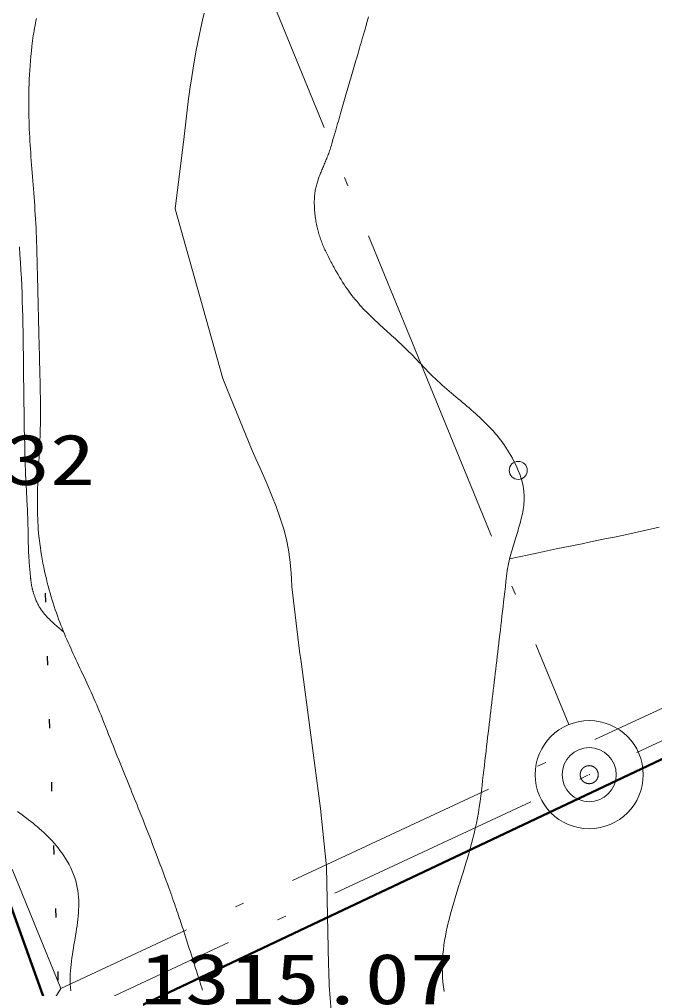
# Model space of a CAD drawing. Units: millimetres at full size, sheet at 1:500; details may follow other scales. Extents: x -209175 to 420500, y 0 to 351151.
# Drawn here: x 103540 to 112356, y 57113 to 70556 of the extents above; entities that cross this region are included whole.
import ezdxf
from ezdxf.enums import TextEntityAlignment as Align

# ---------------------------------------------------------------- set-up
doc = ezdxf.new("R2010")
doc.units = ezdxf.units.MM
doc.header["$LTSCALE"] = 500
doc.header["$PDMODE"] = 32
doc.header["$PDSIZE"] = 250
for name, pattern in [('USER1', [9.25, 6, -1.5, 0.25, -1.5]), ('USER2', [1.75, 0.25, -1.5]), ('USER3', [7.5, 6, -1.5])]:
    doc.linetypes.add(name, pattern=pattern)
for name, color, linetype, lineweight in [('D-BGD', 7, 'Continuous', 13), ('D-BGD-HICN', 7, 'Continuous', 13), ('D-BGD-LWCN', 8, 'Continuous', 13), ('D-BGD-TXT', 7, 'Continuous', 13), ('D-BMK', 2, 'USER1', 13), ('D-BYP-STR1', 7, 'Continuous', 25), ('D-BYP-STR2', 4, 'Continuous', 13), ('D-BYP-STR8', 5, 'Continuous', 50), ('D-STR', 1, 'Continuous', 13)]:
    doc.layers.add(name, color=color, linetype=linetype, lineweight=lineweight)
doc.styles.add('ＭＳ ゴシック', font='')
doc.styles.get('ＭＳ ゴシック').set_extended_font_data('MS Gothic')

msp = doc.modelspace()

# ---------------------------------------------------------------- linework, layer by layer
at = {"layer": 'D-BGD'}
msp.add_circle((110463.8, 64301), 125, dxfattribs=at)
at = {"layer": 'D-BGD-HICN'}
msp.add_lwpolyline([(104252, 57081.9), (104248, 57128.4), (104245.5, 57174.7), (104244.5, 57220.8), (104244.8, 57266.7), (104246.3, 57312.5), (104249, 57358), (104252.6, 57403.5), (104257.2, 57448.8), (104262.5, 57493.9), (104268.5, 57538.9), (104275.1, 57583.8), (104282.1, 57628.6), (104289.4, 57673.4), (104297, 57718), (104304.6, 57762.5), (104312.3, 57807), (104319.8, 57851.4), (104327.2, 57895.8), (104334.1, 57940.1), (104340.7, 57984.4), (104346.7, 58028.6), (104352, 58072.9), (104356.5, 58117.2), (104360.1, 58161.4), (104362.7, 58205.7), (104364.2, 58250), (104364.5, 58294.3), (104363.4, 58338.7), (104360.9, 58383.2), (104356.8, 58427.7), (104351, 58472.2), (104343.4, 58516.9), (104334, 58561.7), (104322.5, 58606.5), (104308.9, 58651.5), (104293, 58696.6), (104274.8, 58741.8), (104254.2, 58787.1), (104231, 58832.6), (104205, 58878.3), (104180.5, 58918.2), (104155.3, 58956.8), (104129.7, 58993.9), (104103.5, 59029.8), (104076.8, 59064.4), (104049.7, 59097.8), (104022.1, 59130.1), (103994.1, 59161.4), (103965.8, 59191.6), (103937.1, 59221), (103908.2, 59249.5), (103878.9, 59277.2), (103849.4, 59304.2), (103819.6, 59330.5), (103789.6, 59356.2), (103759.5, 59381.4), (103729.2, 59406.1), (103698.8, 59430.4), (103668.3, 59454.3), (103637.7, 59478), (103607.2, 59501.5), (103576.6, 59524.8), (103546, 59548), (103515.5, 59571.2)], dxfattribs=at)
at = {"layer": 'D-BGD-LWCN'}
for points in [[(103539.8, 67399.2), (103547.9, 67290.8), (103555.2, 67182.9), (103561.6, 67075.6), (103567.3, 66968.7), (103572.4, 66862.1), (103576.8, 66755.7), (103580.6, 66649.5), (103583.9, 66543.3), (103586.8, 66437), (103589.2, 66330.5), (103591.3, 66223.8), (103593.1, 66116.8), (103594.6, 66009.3), (103596, 65901.2), (103597.2, 65792.6), (103598.4, 65683.1), (103599.5, 65572.9), (103600.6, 65461.7), (103601.9, 65349.5), (103603.3, 65236.2), (103604.8, 65121.6), (103606.7, 65005.8), (103608.8, 64888.5), (103611.3, 64769.8), (103614.2, 64649.4), (103617.6, 64527.4), (103621.5, 64403.5), (103626, 64277.8), (103631.1, 64150.1), (103636.9, 64020.3), (103643.5, 63888.4), (103650.8, 63754.1), (103651.9, 63734.8), (103652.9, 63715.8), (103653.8, 63697.1), (103654.7, 63678.7), (103655.5, 63660.6), (103656.2, 63642.8), (103656.8, 63625.3), (103657.4, 63608), (103657.9, 63590.9), (103658.4, 63574.1), (103658.9, 63557.5), (103659.3, 63541.1), (103659.7, 63524.8), (103660, 63508.7), (103660.3, 63492.8), (103660.6, 63477), (103660.8, 63461.3), (103661.1, 63445.7), (103661.3, 63430.2), (103661.6, 63414.8), (103661.8, 63399.4), (103662, 63384.1), (103662.3, 63368.8), (103662.5, 63353.5), (103662.8, 63338.3), (103663.1, 63323), (103663.4, 63307.7), (103663.7, 63292.3), (103664.1, 63276.9), (103664.5, 63261.4), (103664.9, 63245.9), (103665.4, 63230.2), (103666, 63214.4), (103666.6, 63198.5), (103667.2, 63182.4), (103667.9, 63166.2), (103668.7, 63149.8), (103669.5, 63133.2), (103670.5, 63116.4), (103671.4, 63099.4), (103672.5, 63082.1), (103673.7, 63064.6), (103675, 63046.9), (103676.3, 63028.8), (103677.8, 63010.5), (103679.3, 62991.9), (103681, 62972.9), (103682.8, 62953.6), (103683.7, 62943.7), (103684.6, 62933.9), (103685.4, 62924.3), (103686.3, 62914.8), (103687.1, 62905.5), (103687.9, 62896.3), (103688.6, 62887.2), (103689.4, 62878.3), (103690.1, 62869.5), (103690.9, 62860.8), (103691.6, 62852.2), (103692.4, 62843.7), (103693.1, 62835.3), (103693.9, 62827), (103694.7, 62818.7), (103695.5, 62810.5), (103696.3, 62802.4), (103697.1, 62794.4), (103698, 62786.4), (103698.9, 62778.4), (103699.9, 62770.5), (103700.8, 62762.7), (103701.9, 62754.8), (103702.9, 62747), (103704.1, 62739.1), (103705.3, 62731.3), (103706.5, 62723.5), (103707.8, 62715.7), (103709.2, 62707.8), (103710.6, 62699.9), (103712.2, 62692.1), (103713.8, 62684.1), (103715.4, 62676.1), (103717.2, 62668.1), (103719.1, 62660.1), (103721, 62651.9), (103723.1, 62643.7), (103725.2, 62635.4), (103727.5, 62627.1), (103729.9, 62618.6), (103732.3, 62610.1), (103734.9, 62601.4), (103737.7, 62592.7), (103740.5, 62583.8), (103743.5, 62574.8), (103746.6, 62565.7), (103749.8, 62556.5), (103753.2, 62547.1), (103758.5, 62532.9), (103763.9, 62519), (103769.3, 62505.5), (103774.9, 62492.4), (103780.6, 62479.6), (103786.3, 62467.2), (103792.2, 62455), (103798.1, 62443.2), (103804.2, 62431.6), (103810.4, 62420.3), (103816.6, 62409.3), (103823, 62398.5), (103829.5, 62387.9), (103836.2, 62377.6), (103842.9, 62367.5), (103849.8, 62357.5), (103856.8, 62347.8), (103863.9, 62338.2), (103871.2, 62328.7), (103878.6, 62319.4), (103886.1, 62310.3), (103893.8, 62301.2), (103901.6, 62292.2), (103909.6, 62283.4), (103917.7, 62274.5), (103926, 62265.8), (103934.4, 62257.1), (103943, 62248.4), (103951.7, 62239.7), (103960.6, 62231.1), (103969.7, 62222.4), (103978.9, 62213.7), (103988.3, 62205), (103997.9, 62196.2), (104007.7, 62187.4), (104017.6, 62178.5), (104027.7, 62169.5), (104038, 62160.4), (104048.5, 62151.2), (104059.1, 62141.8), (104070, 62132.3), (104081.1, 62122.7), (104092.3, 62112.9), (104103.8, 62102.9), (104115.4, 62092.7), (104127.3, 62082.2), (104139.4, 62071.6), (104151.6, 62060.7)], [(110342.7, 63072.7), (110477.5, 63102.2), (110609.5, 63130.7), (110738.9, 63158.2), (110865.6, 63184.8), (110989.9, 63210.7), (111111.7, 63235.8), (111231.2, 63260.3), (111348.5, 63284.3), (111463.6, 63307.8), (111576.6, 63331), (111687.6, 63353.9), (111796.8, 63376.6), (111904.1, 63399.3), (112009.7, 63421.9), (112113.7, 63444.7), (112216.1, 63467.6), (112317.1, 63490.8), (112416.7, 63514.4)]]:
    msp.add_lwpolyline(points, dxfattribs=at)
at = {"layer": 'D-BMK'}
for p, q in [((101367.6, 84671.1), (108953.4, 66165.6)), ((108953.4, 66165.6), (111163.4, 60774.2))]:
    msp.add_line(p, q, dxfattribs=at)
at = {"layer": 'D-BMK', "linetype": 'Continuous'}
for radius in [750, 375]:
    msp.add_circle((111447.8, 60080.3), radius, dxfattribs=at)
at = {"layer": 'D-BMK'}
msp.add_point((111447.8, 60080.3), dxfattribs=at)
at = {"layer": 'D-BYP-STR1', "linetype": 'USER2'}
msp.add_line((104109.8, 56351.3), (103890.8, 62899.5), dxfattribs=at)
at = {"layer": 'D-BYP-STR2'}
for points in [[(107867.3, 56805.9), (107840.8, 57157.8), (107834.4, 57346.6), (107832.2, 57446), (107804, 58804.2), (107718.4, 59611.9), (107448.4, 61647.3), (107427.4, 61793.4), (107321.6, 62685.4), (107314.9, 62807.6), (107307, 62932.8), (107294.9, 63062.8), (107276.7, 63198.5), (107248.4, 63340), (107209.1, 63486.7), (107159.3, 63638.1), (107102.2, 63798.6), (107045.1, 63948), (106988.1, 64087.2), (106932.2, 64218.1), (106877.3, 64342.4), (106823.6, 64461.4), (106771, 64577.1), (106420.4, 65435.1), (106362.7, 65575.3), (105703.6, 67929.4), (105824.7, 68934), (105861.7, 69255.3), (105882.6, 69419.3), (105906, 69587.2), (105932.2, 69760.6), (105961.8, 69940.9), (105995.4, 70129.5), (106033.4, 70327.9), (106056.2, 70438.5), (106079.4, 70543.2), (106103.2, 70642.9)], [(108386.6, 70590.1), (108367.8, 70525.4), (108348.6, 70459.6), (108337, 70419.6), (108325.6, 70380.4), (108314.5, 70341.9), (108303.4, 70304), (108292.6, 70266.8), (108282, 70230.1), (108271.5, 70194), (108261.1, 70158.4), (108250.9, 70123.3), (108240.9, 70088.6), (108230.9, 70054.4), (108221.1, 70020.6), (108211.4, 69987.1), (108201.7, 69954), (108192.2, 69921.2), (108182.8, 69888.7), (108173.4, 69856.4), (108164.1, 69824.3), (108154.8, 69792.4), (108145.6, 69760.7), (108136.4, 69729.1), (108127.2, 69697.6), (108118.1, 69666.1), (108109, 69634.7), (108099.9, 69603.3), (108090.7, 69571.9), (108081.6, 69540.3), (108072.4, 69508.7), (108063.2, 69477), (108053.9, 69445.1), (108044.6, 69413.1), (108035.2, 69380.8), (108025.7, 69348.3), (108016.2, 69315.4), (108006.6, 69282.3), (107996.9, 69248.9), (107987.1, 69215.1), (107977.1, 69180.8), (107967, 69146.2), (107956.8, 69111.1), (107946.5, 69075.5), (107936, 69039.4), (107925.3, 69002.7), (107914.5, 68965.4), (107903.5, 68927.5), (107892.3, 68889), (107880.9, 68849.8), (107869.3, 68809.9), (107863.5, 68790.3), (107857.5, 68771), (107851.4, 68752.1), (107845.2, 68733.6), (107838.8, 68715.3), (107832.4, 68697.4), (107825.9, 68679.8), (107819.3, 68662.5), (107812.6, 68645.4), (107805.9, 68628.5), (107799.2, 68611.9), (107792.4, 68595.5), (107785.6, 68579.3), (107778.8, 68563.2), (107772.1, 68547.3), (107765.3, 68531.6), (107758.6, 68516), (107752, 68500.4), (107745.4, 68485), (107738.8, 68469.6), (107732.4, 68454.3), (107726, 68439), (107719.8, 68423.8), (107713.7, 68408.5), (107707.7, 68393.2), (107701.8, 68377.9), (107696.1, 68362.5), (107690.6, 68347.1), (107685.2, 68331.6), (107680.1, 68315.9), (107675.1, 68300.2), (107670.4, 68284.3), (107665.8, 68268.3), (107661.6, 68252.1), (107657.5, 68235.7), (107653.7, 68219), (107650.3, 68202.2), (107647, 68185.1), (107644.1, 68167.8), (107641.5, 68150.2), (107639.2, 68132.3), (107637.3, 68114.1), (107635.7, 68095.5), (107634.4, 68076.7), (107633.5, 68057.4), (107633, 68037.8), (107632.9, 68017.8), (107633.2, 67997.3), (107634, 67973.3), (107635, 67949.7), (107636.2, 67926.5), (107637.7, 67903.7), (107639.5, 67881.3), (107641.5, 67859.2), (107643.7, 67837.5), (107646.2, 67816.2), (107649, 67795.1), (107652, 67774.4), (107655.3, 67753.9), (107658.8, 67733.7), (107662.6, 67713.8), (107666.6, 67694.1), (107670.9, 67674.6), (107675.4, 67655.3), (107680.1, 67636.2), (107685.1, 67617.3), (107690.3, 67598.6), (107695.8, 67580), (107701.5, 67561.5), (107707.4, 67543.1), (107713.6, 67524.8), (107720, 67506.6), (107726.6, 67488.5), (107733.5, 67470.4), (107740.6, 67452.4), (107747.9, 67434.3), (107755.5, 67416.3), (107763.3, 67398.2), (107771.3, 67380.2), (107779.6, 67362), (107788, 67343.8), (107796.7, 67325.6), (107805.6, 67307.2), (107814.8, 67288.7), (107824.1, 67270.1), (107833.7, 67251.4), (107843.5, 67232.5), (107853.5, 67213.4), (107863.7, 67194.1), (107874.1, 67174.6), (107884.8, 67154.9), (107895.6, 67135), (107906.7, 67114.8), (107918, 67094.4), (107929.4, 67073.6), (107941.1, 67052.6), (107961.8, 67016.1), (107982.6, 66980.6), (108003.6, 66946.1), (108024.7, 66912.5), (108046, 66879.8), (108067.4, 66848), (108088.9, 66817), (108110.7, 66786.8), (108132.5, 66757.3), (108154.5, 66728.5), (108176.7, 66700.4), (108199, 66673), (108221.5, 66646.1), (108244.2, 66619.7), (108267, 66593.9), (108289.9, 66568.6), (108313.1, 66543.6), (108336.3, 66519.1), (108359.8, 66494.9), (108383.4, 66471.1), (108407.2, 66447.5), (108431.1, 66424.2), (108455.2, 66401), (108479.5, 66378), (108503.9, 66355.2), (108528.5, 66332.4), (108553.3, 66309.6), (108578.2, 66286.9), (108603.3, 66264.1), (108628.6, 66241.3), (108654.1, 66218.3), (108679.7, 66195.2), (108705.5, 66171.9), (108731.5, 66148.4), (108757.6, 66124.6), (108784, 66100.5), (108810.5, 66076), (108837.2, 66051.2), (108864.1, 66025.9), (108891.1, 66000.2), (108918.3, 65974), (108945.8, 65947.2), (108973.4, 65919.9), (109001.2, 65891.9), (109029.1, 65863.3), (109057.3, 65833.9), (109085.7, 65803.9), (109114.2, 65773), (109147.1, 65737.6), (109180, 65703.1), (109212.8, 65669.6), (109245.5, 65636.9), (109278.2, 65605.1), (109310.7, 65574), (109343.2, 65543.7), (109375.5, 65514), (109407.7, 65484.9), (109439.8, 65456.4), (109471.7, 65428.4), (109503.5, 65400.9), (109535.1, 65373.9), (109566.5, 65347.1), (109597.8, 65320.7), (109628.8, 65294.6), (109659.7, 65268.7), (109690.4, 65243), (109720.8, 65217.4), (109751, 65191.8), (109781, 65166.3), (109810.7, 65140.7), (109840.1, 65115.1), (109869.3, 65089.3), (109898.2, 65063.4), (109926.9, 65037.2), (109955.2, 65010.7), (109983.2, 64983.9), (110010.9, 64956.8), (110038.2, 64929.1), (110065.3, 64901), (110092, 64872.4), (110118.3, 64843.2), (110144.2, 64813.4), (110169.8, 64782.8), (110195, 64751.6), (110219.8, 64719.5), (110244.2, 64686.6), (110268.2, 64652.9), (110291.8, 64618.2), (110314.9, 64582.5), (110337.6, 64545.8), (110359.8, 64508), (110381.6, 64469.1), (110402.9, 64428.9), (110423.7, 64387.6), (110444, 64344.9), (110463.8, 64301), (110477.5, 64268.2), (110489.8, 64235.9), (110500.8, 64203.9), (110510.4, 64172.3), (110518.7, 64141), (110525.8, 64110), (110531.7, 64079.4), (110536.5, 64049), (110540.2, 64018.9), (110542.8, 63989), (110544.4, 63959.4), (110545, 63930), (110544.7, 63900.7), (110543.5, 63871.6), (110541.6, 63842.6), (110538.8, 63813.8), (110535.2, 63785.1), (110531, 63756.4), (110526.1, 63727.8), (110520.6, 63699.3), (110514.6, 63670.7), (110508, 63642.2), (110501, 63613.7), (110493.5, 63585.1), (110485.6, 63556.4), (110477.4, 63527.7), (110468.9, 63498.9), (110460.2, 63470), (110451.2, 63440.9), (110442.1, 63411.7), (110432.9, 63382.3), (110423.5, 63352.7), (110414.2, 63322.8), (110404.9, 63292.8), (110395.6, 63262.4), (110386.5, 63231.8), (110377.4, 63200.9), (110368.6, 63169.7), (110360.1, 63138.2), (110351.8, 63106.3), (110343.8, 63074), (110336.2, 63041.3), (110329, 63008.2), (110322.3, 62974.6), (110316.1, 62940.6), (110310.5, 62906.2), (110305.4, 62871.2), (110301, 62835.7), (110292.6, 62761.8), (110284.3, 62689.3), (110276.1, 62618), (110268.1, 62547.9), (110260.2, 62479), (110252.3, 62411.1), (110244.6, 62344.3), (110237, 62278.4), (110229.4, 62213.4), (110222, 62149.3), (110214.6, 62086), (110207.3, 62023.4), (110200, 61961.6), (110192.9, 61900.3), (110185.7, 61839.6), (110178.7, 61779.4), (110171.6, 61719.7), (110164.6, 61660.4), (110157.7, 61601.4), (110150.7, 61542.7), (110143.8, 61484.3), (110136.9, 61426), (110130, 61367.8), (110123.1, 61309.7), (110116.2, 61251.6), (110109.3, 61193.4), (110102.4, 61135.1), (110095.5, 61076.7), (110088.5, 61018), (110081.5, 60959), (110074.5, 60899.7), (110067.4, 60840), (110060.2, 60779.8), (110053.1, 60719.2), (110045.8, 60657.9), (110038.5, 60596), (110031.1, 60533.5), (110023.6, 60470.2), (110016, 60406.1), (110008.4, 60341.1), (110000.6, 60275.3), (109992.8, 60208.5), (109984.8, 60140.6), (109976.8, 60071.7), (109968.6, 60001.6), (109960.2, 59930.3), (109951.8, 59857.8), (109943.2, 59784), (109933.4, 59706.4), (109922.2, 59630.1), (109909.8, 59554.8), (109896.2, 59480.7), (109881.6, 59407.5), (109865.9, 59335.3), (109849.4, 59264.1), (109832.1, 59193.7), (109814.1, 59124.2), (109795.5, 59055.5), (109776.3, 58987.5), (109756.8, 58920.3), (109736.9, 58853.7), (109716.8, 58787.7), (109696.6, 58722.3), (109676.4, 58657.4), (109656.2, 58592.9), (109636.1, 58528.9), (109616.3, 58465.3), (109596.9, 58402.1), (109577.9, 58339.1), (109559.4, 58276.4), (109541.5, 58213.8), (109524.4, 58151.5), (109508, 58089.2), (109492.6, 58027), (109478.2, 57964.9), (109464.9, 57902.7), (109452.8, 57840.4), (109441.9, 57778.1), (109432.4, 57715.6), (109424.5, 57652.8), (109418, 57589.8), (109413.3, 57526.6), (109410.3, 57462.9), (109409.2, 57398.9), (109410, 57334.5), (109412.8, 57269.5), (109417.8, 57204.1), (109425, 57138.1), (109434.6, 57071.5)], [(103777.6, 70567.9), (103770.6, 70535.7), (103763.8, 70503), (103757.3, 70469.9), (103751, 70436.2), (103744.9, 70401.9), (103739.1, 70367.1), (103733.6, 70331.6), (103728.4, 70295.5), (103723.4, 70258.7), (103718.7, 70221.2), (103714.3, 70182.9), (103707.1, 70114.2), (103700.6, 70046.8), (103694.8, 69980.5), (103689.6, 69915.3), (103685.1, 69851.1), (103681.3, 69787.9), (103678, 69725.6), (103675.4, 69664.2), (103673.3, 69603.6), (103671.7, 69543.9), (103670.6, 69484.8), (103670.1, 69426.4), (103670, 69368.6), (103670.3, 69311.4), (103671.1, 69254.7), (103672.2, 69198.4), (103673.8, 69142.6), (103675.7, 69087.1), (103677.9, 69031.9), (103680.4, 68977), (103683.3, 68922.3), (103686.3, 68867.7), (103689.7, 68813.3), (103693.2, 68758.8), (103696.9, 68704.4), (103700.8, 68649.9), (103704.9, 68595.3), (103709, 68540.5), (103713.3, 68485.5), (103717.7, 68430.2), (103722.1, 68374.6), (103726.5, 68318.7), (103731, 68262.3), (103735.4, 68205.4), (103739.8, 68148.1), (103744.2, 68090.1), (103748.4, 68031.5), (103752.6, 67972.2), (103756.6, 67912.1), (103760.5, 67851.3), (103764.2, 67789.7), (103767.7, 67727.1), (103771, 67663.6), (103774.1, 67599.1), (103776.9, 67533.5), (103779.4, 67466.9), (103781.6, 67399.1), (103783.4, 67330), (103784.6, 67281.5), (103785.8, 67233.8), (103786.9, 67187), (103788, 67140.9), (103789.1, 67095.6), (103790.2, 67051), (103791.3, 67007), (103792.3, 66963.7), (103793.4, 66921), (103794.4, 66878.9), (103795.4, 66837.3), (103796.4, 66796.1), (103797.4, 66755.5), (103798.4, 66715.2), (103799.3, 66675.3), (103800.3, 66635.7), (103801.2, 66596.5), (103802.2, 66557.5), (103803.1, 66518.7), (103804, 66480.1), (103805, 66441.7), (103805.9, 66403.4), (103806.8, 66365.1), (103807.8, 66326.9), (103808.7, 66288.7), (103809.6, 66250.4), (103810.5, 66212.1), (103811.5, 66173.7), (103812.4, 66135.1), (103813.4, 66096.3), (103814.3, 66057.3), (103815.2, 66018.1), (103816.2, 65978.5), (103817.2, 65938.6), (103818.1, 65898.3), (103819.1, 65857.6), (103820.1, 65816.5), (103821.1, 65774.9), (103822.2, 65732.8), (103823.2, 65690.1), (103824.2, 65646.8), (103825.3, 65602.8), (103826.4, 65558.2), (103827.5, 65512.9), (103828.6, 65466.8), (103829.7, 65420), (103830.9, 65372.3), (103832.1, 65323.8), (103833.3, 65265.1), (103834, 65207.4), (103834.3, 65150.7), (103834.2, 65094.8), (103833.7, 65039.8), (103832.9, 64985.7), (103831.8, 64932.3), (103830.4, 64879.7), (103828.7, 64827.7), (103826.8, 64776.4), (103824.8, 64725.7), (103822.5, 64675.6), (103820.2, 64626), (103817.7, 64576.9), (103815.2, 64528.3), (103812.6, 64480), (103810, 64432.1), (103807.5, 64384.6), (103805, 64337.3), (103802.6, 64290.2), (103800.2, 64243.4), (103798.1, 64196.7), (103796.1, 64150.1), (103794.3, 64103.5), (103792.7, 64057), (103791.4, 64010.5), (103790.4, 63964), (103789.8, 63917.3), (103789.4, 63870.5), (103789.5, 63823.5), (103790, 63776.3), (103790.9, 63728.8), (103792.3, 63681.1), (103794.2, 63633), (103796.6, 63584.4), (103799.6, 63535.5), (103803.2, 63486.1), (103807.5, 63436.2), (103812.3, 63385.7), (103817.9, 63334.6), (103824.2, 63282.9), (103831.2, 63230.5), (103839, 63177.4), (103847.7, 63123.5), (103857.1, 63068.8), (103867.5, 63013.2), (103878.7, 62956.8), (103890.8, 62899.5), (103902.7, 62846.3), (103914.9, 62794.3), (103927.5, 62743.3), (103940.3, 62693.3), (103953.4, 62644.3), (103966.9, 62596.2), (103980.6, 62549), (103994.6, 62502.6), (104008.9, 62457), (104023.5, 62412.2), (104038.3, 62368), (104053.4, 62324.5), (104068.7, 62281.6), (104084.3, 62239.2), (104100.1, 62197.3), (104116.2, 62155.9), (104132.4, 62115), (104148.9, 62074.4), (104165.6, 62034.1), (104182.5, 61994.1), (104199.6, 61954.4), (104217, 61914.8), (104234.4, 61875.4), (104252.1, 61836), (104270, 61796.8), (104288, 61757.5), (104306.2, 61718.2), (104324.5, 61678.8), (104343, 61639.3), (104361.6, 61599.6), (104380.4, 61559.7), (104399.2, 61519.5), (104418.3, 61479), (104437.4, 61438.2), (104456.6, 61396.9), (104476, 61355.2), (104495.4, 61313), (104514.9, 61270.3), (104534.5, 61226.9), (104554.2, 61183), (104574, 61138.3), (104593.8, 61093), (104613.7, 61046.9), (104633.6, 60999.9), (104653.6, 60952.1), (104673.6, 60903.4), (104693.7, 60853.7), (104713.7, 60803.1), (104735.6, 60747.6), (104757, 60693.1), (104778.2, 60639.6), (104799.1, 60587), (104819.7, 60535.3), (104840, 60484.4), (104860, 60434.3), (104879.9, 60384.9), (104899.4, 60336.3), (104918.8, 60288.3), (104937.9, 60240.8), (104956.8, 60194), (104975.6, 60147.7), (104994.2, 60101.8), (105012.6, 60056.4), (105030.8, 60011.4), (105049, 59966.7), (105067, 59922.3), (105084.9, 59878.2), (105102.7, 59834.2), (105120.4, 59790.5), (105138.1, 59746.8), (105155.7, 59703.2), (105173.2, 59659.7), (105190.7, 59616.2), (105208.2, 59572.6), (105225.7, 59528.8), (105243.2, 59485), (105260.8, 59441), (105278.3, 59396.7), (105295.9, 59352.1), (105313.6, 59307.3), (105331.3, 59262), (105349.1, 59216.4), (105367, 59170.3), (105385, 59123.7), (105403.1, 59076.5), (105421.4, 59028.8), (105439.8, 58980.4), (105458.3, 58931.4), (105477.1, 58881.6), (105496, 58831.1), (105515.1, 58779.7), (105534.4, 58727.5), (105554, 58674.5), (105573.8, 58620.4), (105593.8, 58565.4), (105614.1, 58509.4), (105627.6, 58471.8), (105640.9, 58434.8), (105653.8, 58398.5), (105666.4, 58362.8), (105678.8, 58327.6), (105690.9, 58293), (105702.8, 58258.8), (105714.4, 58225.2), (105725.9, 58192), (105737.1, 58159.2), (105748.1, 58126.7), (105758.9, 58094.7), (105769.6, 58062.9), (105780.1, 58031.5), (105790.5, 58000.4), (105800.7, 57969.5), (105810.8, 57938.8), (105820.8, 57908.3), (105830.7, 57878), (105840.5, 57847.8), (105850.3, 57817.7), (105860, 57787.7), (105869.6, 57757.7), (105879.2, 57727.8), (105888.8, 57697.8), (105898.4, 57667.8), (105908, 57637.8), (105917.5, 57607.6), (105927.2, 57577.4), (105936.8, 57547), (105946.5, 57516.4), (105956.3, 57485.6), (105966.2, 57454.5), (105976.1, 57423.3), (105986.2, 57391.7), (105996.3, 57359.8), (106006.6, 57327.5), (106017.1, 57294.9), (106027.6, 57261.9), (106038.4, 57228.4), (106049.3, 57194.5), (106060.4, 57160.1), (106071.7, 57125.2), (106083.2, 57089.7)]]:
    msp.add_lwpolyline(points, dxfattribs=at)
at = {"layer": 'D-BYP-STR8'}
for q in [(96184.2, 78285.8), (118719.1, 63257.7)]:
    msp.add_line((104109.8, 56351.3), q, dxfattribs=at)
at = {"layer": 'D-STR', "linetype": 'USER3'}
for p, q in [((77981.3, 121282.5), (104113.6, 57116.3)), ((104113.6, 57116.3), (103723, 56484.3))]:
    msp.add_line(p, q, dxfattribs=at)
at = {"layer": 'D-STR', "linetype": 'USER1'}
for p, q in [((118437.7, 63784.2), (104113.6, 57116.3)), ((103723, 56484.3), (119137.9, 63660))]:
    msp.add_line(p, q, dxfattribs=at)

# ---------------------------------------------------------------- texts
at = {"layer": 'D-BGD-TXT', "style": 'ＭＳ ゴシック', "width": 1.3}
for s, p in [('1317.32', (100224.7, 64803.7)), ('1315.07', (105216.3, 57601.7))]:
    msp.add_text(s, height=705, rotation=359.993, dxfattribs=at).set_placement(p, align=Align.TOP_LEFT)

doc.saveas('drawing.dxf')
